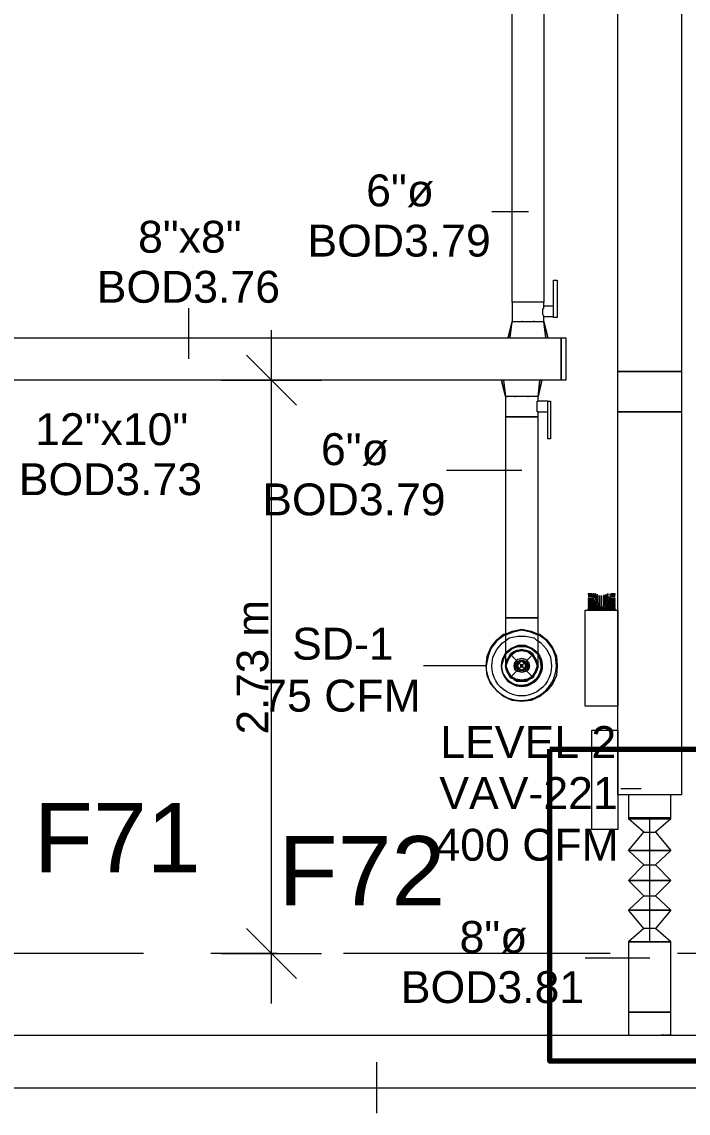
# Model space of a CAD drawing. Header units: metres. Extents: x -2 to 237, y -8 to 52.
# Drawn here: x 51.59 to 54.76, y 13.85 to 19.06 of the extents above; entities that cross this region are included whole.
import ezdxf

# ---------------------------------------------------------------- set-up
doc = ezdxf.new("R2010")
doc.units = ezdxf.units.M
doc.layers.add('HVAC - Ductos', color=5, linetype='Continuous', lineweight=0)
doc.layers.add('PDF2_Text', color=7, linetype='Continuous', lineweight=0)
doc.layers.add('PDF2_Geometry', color=7, linetype='Continuous', lineweight=0, true_color=0xaaaaaa)
doc.styles.add('PDF ArialUnicodeMS-Bold-Identity-H', font='arial.ttf')
doc.styles.add('PDF Helvetica', font='')
doc.styles.get('PDF Helvetica').set_extended_font_data('Helvetica')

msp = doc.modelspace()

# ---------------------------------------------------------------- linework, layer by layer
at = {"layer": 'HVAC - Ductos', "lineweight": 0}
for points in [[(54.7294, 25.5058), (54.7294, 17.3882), (54.4267, 17.3882), (54.4267, 25.5058)], [(54.1378, 17.645), (54.1194, 17.645), (54.1194, 17.8239), (54.1378, 17.8239)], [(53.9726, 17.6267), (53.9681, 17.6267)], [(54.0277, 17.6267), (54.0231, 17.6267)], [(54.1561, 17.3469), (51.5144, 17.3469), (51.5144, 17.5487), (54.1561, 17.5487)], [(54.1561, 17.3469), (54.1561, 17.5487), (54.179, 17.5487), (54.179, 17.3469)], [(54.4267, 17.1956), (54.4267, 17.3882), (54.7294, 17.3882), (54.7294, 17.1956)], [(53.8763, 17.3469), (53.8717, 17.3469)], [(53.8947, 17.2689), (53.8993, 17.2689)], [(53.9359, 17.2689), (53.9405, 17.2689)], [(53.9956, 17.2689), (54.0002, 17.2689)], [(54.1056, 17.0671), (54.0919, 17.0671), (54.0919, 17.246), (54.1056, 17.246)], [(54.4267, 15.3702), (54.4267, 17.1956), (54.7294, 17.1956), (54.7294, 15.3702)], [(54.4267, 15.7921), (54.2707, 15.7921), (54.2707, 16.2508), (54.4267, 16.2508)], [(54.3487, 16.2508), (54.3441, 16.2554), (54.3441, 16.26), (54.3487, 16.26), (54.3533, 16.26), (54.3533, 16.2554)], [(53.8947, 16.049), (53.9176, 16.0673), (53.9497, 16.0811), (53.9864, 16.0811), (54.0185, 16.0673), (54.0414, 16.049), (54.046, 16.0444), (54.0414, 16.049), (54.0185, 16.0673), (53.9864, 16.0811), (53.9497, 16.0811), (53.9176, 16.0673), (53.8947, 16.049), (53.8901, 16.0444)], [(53.8901, 16.0444), (53.8763, 16.0169), (53.8717, 15.9848), (53.8763, 16.0169)], [(54.0414, 16.0444), (54.0139, 16.0673), (53.9864, 16.0765), (53.9497, 16.0765), (53.9222, 16.0673), (53.8947, 16.0444), (53.8901, 16.0398), (53.8947, 16.0444), (53.9222, 16.0673), (53.9497, 16.0765), (53.9864, 16.0765), (54.0139, 16.0673), (54.0414, 16.0444), (54.046, 16.0398)], [(54.046, 15.9848), (54.0414, 15.9664), (54.0323, 15.9481), (54.0231, 15.9298), (54.0048, 15.9206), (53.9864, 15.9114), (53.9681, 15.9114), (53.9497, 15.9114), (53.9359, 15.916), (53.9314, 15.9206), (53.913, 15.9298), (53.9039, 15.9481), (53.8947, 15.9664), (53.8901, 15.9848), (53.8947, 15.9939), (53.8901, 15.9848), (53.8947, 15.9664), (53.9039, 15.9481), (53.913, 15.9298), (53.9314, 15.9206), (53.9359, 15.916), (53.9497, 15.9114), (53.9681, 15.9114), (53.9864, 15.9114), (54.0048, 15.9206), (54.0231, 15.9298), (54.0323, 15.9481), (54.0414, 15.9664), (54.046, 15.9848), (54.0414, 15.9939)], [(54.0002, 15.9664), (53.9864, 15.9573), (53.9681, 15.9527), (53.9497, 15.9573), (53.9359, 15.9664), (53.9314, 15.9848), (53.9359, 16.0031), (53.9497, 16.0169), (53.9681, 16.0215), (53.9864, 16.0169), (54.0002, 16.0031), (54.0048, 15.9848)], [(53.9956, 15.9664), (53.9864, 15.9573), (53.9681, 15.9527), (53.9497, 15.9573), (53.9405, 15.9664), (53.9359, 15.9848), (53.9405, 16.0031), (53.9497, 16.0169), (53.9681, 16.0215), (53.9864, 16.0169), (53.9956, 16.0031), (54.0002, 15.9848)], [(53.991, 15.971), (53.9772, 15.9618), (53.9589, 15.9618), (53.9451, 15.971), (53.9405, 15.9848), (53.9451, 15.9985), (53.9589, 16.0123), (53.9772, 16.0123), (53.991, 15.9985), (53.9956, 15.9848)], [(53.9864, 15.971), (53.9772, 15.9618), (53.9589, 15.9618), (53.9497, 15.971), (53.9451, 15.9848), (53.9497, 15.9985), (53.9589, 16.0077), (53.9772, 16.0077), (53.9864, 15.9985), (53.991, 15.9848)], [(53.9818, 15.971), (53.9681, 15.9664), (53.9543, 15.971), (53.9497, 15.9848), (53.9543, 15.9985), (53.9681, 16.0077), (53.9818, 15.9985), (53.9864, 15.9848)], [(53.9635, 15.9893), (53.9635, 15.9848), (53.9635, 15.9893), (53.9726, 15.9893), (53.9726, 15.9848), (53.9726, 15.9893)], [(53.9726, 15.9802), (53.9726, 15.9848), (53.9726, 15.9802), (53.9635, 15.9802), (53.9635, 15.9848), (53.9635, 15.9802)], [(54.4267, 15.2051), (54.3029, 15.2051), (54.3029, 15.6775), (54.4267, 15.6775)], [(54.4772, 15.2602), (54.4818, 15.2602), (54.5001, 15.2602), (54.5276, 15.2602), (54.5597, 15.2602), (54.5964, 15.2602), (54.6285, 15.2602), (54.656, 15.2602), (54.6698, 15.2602), (54.679, 15.2602), (54.679, 15.3702), (54.6744, 15.3702), (54.6652, 15.3702), (54.6468, 15.3702), (54.6285, 15.3702), (54.6055, 15.3702), (54.5781, 15.3702), (54.5505, 15.3702), (54.5276, 15.3702), (54.5093, 15.3702), (54.4909, 15.3702), (54.4818, 15.3702), (54.4772, 15.3702), (54.4772, 15.2602), (54.4772, 15.2556), (54.4818, 15.2556), (54.5001, 15.2556), (54.5276, 15.2556), (54.5597, 15.2556), (54.5964, 15.2556), (54.6285, 15.2556), (54.656, 15.2556), (54.6744, 15.2556), (54.679, 15.2556), (54.679, 15.2602), (54.6698, 15.2602), (54.656, 15.2602), (54.6285, 15.2602), (54.5964, 15.2602), (54.5597, 15.2602), (54.5276, 15.2602), (54.5001, 15.2602), (54.4818, 15.2602)], [(54.4772, 15.2602), (54.4818, 15.2602), (54.4909, 15.2602), (54.5093, 15.2602), (54.5276, 15.2602), (54.5505, 15.2602), (54.5781, 15.2602), (54.6055, 15.2602), (54.6285, 15.2602), (54.6468, 15.2602), (54.6652, 15.2602), (54.6744, 15.2602), (54.679, 15.2602), (54.6744, 15.2602), (54.6652, 15.2602), (54.6468, 15.2602), (54.6285, 15.2602), (54.6055, 15.2602), (54.5781, 15.2602), (54.5505, 15.2602), (54.5276, 15.2602), (54.5093, 15.2602), (54.4909, 15.2602), (54.4818, 15.2602)], [(54.4772, 14.6685), (54.4909, 14.6685), (54.5047, 14.6685), (54.5276, 14.6685), (54.5505, 14.6685), (54.5781, 14.6685), (54.6055, 14.6685), (54.6285, 14.6685), (54.6514, 14.6685), (54.6652, 14.6685), (54.6744, 14.6685), (54.679, 14.6685), (54.6744, 14.6685), (54.6652, 14.6685), (54.6514, 14.6685), (54.6285, 14.6685), (54.6055, 14.6685), (54.5781, 14.6685), (54.5505, 14.6685), (54.5276, 14.6685), (54.5047, 14.6685), (54.4909, 14.6685)]]:
    msp.add_lwpolyline(points, close=True, dxfattribs=at)
for points in [[(54.0736, 19.2502), (54.0736, 17.7184), (54.0644, 17.7184), (54.0506, 17.7184), (54.0369, 17.7184), (54.0185, 17.7184), (54.0002, 17.7184), (53.9772, 17.7184), (53.9589, 17.7184), (53.9451, 17.7184), (53.9314, 17.7184), (53.9222, 17.7184), (53.9222, 19.2502)], [(54.0002, 18.1495), (53.8259, 18.1495)], [(52.3812, 17.4478), (52.3812, 17.6908)], [(53.913, 17.5487), (53.9222, 17.6267), (53.9268, 17.6267), (53.9314, 17.6267), (53.9451, 17.6267), (53.9589, 17.6267), (53.9772, 17.6267), (54.0002, 17.6267), (54.0185, 17.6267), (54.0369, 17.6267), (54.0506, 17.6267), (54.0644, 17.6267), (54.069, 17.6267), (54.0736, 17.6267), (54.0736, 17.6496), (54.1194, 17.6496), (54.1194, 17.6542), (54.1194, 17.6588), (54.1194, 17.6679), (54.1194, 17.6725), (54.1194, 17.6817), (54.1194, 17.6863), (54.1194, 17.6908), (54.1194, 17.6954)], [(54.1194, 17.7), (54.0736, 17.7), (54.0736, 17.7184), (54.0644, 17.7184), (54.0506, 17.7184), (54.0369, 17.7184), (54.0185, 17.7184), (54.0002, 17.7184), (53.9772, 17.7184), (53.9589, 17.7184), (53.9451, 17.7184), (53.9314, 17.7184), (53.9222, 17.7184), (53.9222, 17.6267)], [(54.0736, 17.6496), (54.0736, 17.6542), (54.069, 17.6588), (54.069, 17.6679), (54.069, 17.6771), (54.069, 17.6863), (54.0736, 17.6908), (54.0736, 17.6954), (54.0736, 17.7)], [(53.9039, 17.5487), (53.9222, 17.6267), (53.9039, 17.5487)], [(54.0736, 17.5487), (54.0827, 17.5487), (54.0873, 17.5487), (54.0919, 17.5487), (54.0736, 17.6267), (54.0919, 17.5487)], [(54.0827, 17.5487), (54.0736, 17.6267)], [(52.7756, 14.375), (52.7756, 17.5854)], [(53.9039, 17.5487), (53.9085, 17.5487), (53.913, 17.5487), (53.9222, 17.5487)], [(53.9268, 17.5487), (53.9451, 17.5487)], [(53.9497, 17.5487), (53.9543, 17.5487), (53.9635, 17.5487), (53.9772, 17.5487), (53.9818, 17.5487), (53.9864, 17.5487), (54.0093, 17.5487), (54.0139, 17.5487), (54.0185, 17.5487), (54.0323, 17.5487), (54.0414, 17.5487), (54.046, 17.5487), (54.0506, 17.5487), (54.069, 17.5487)], [(52.6564, 17.4662), (52.7756, 17.3469), (52.8949, 17.2277)], [(52.5372, 17.3469), (52.7756, 17.3469), (53.0141, 17.3469)], [(53.8717, 17.3469), (53.8901, 17.2689), (53.8717, 17.3469)], [(53.9176, 17.3469), (53.913, 17.3469), (53.8947, 17.3469), (53.8855, 17.3469), (53.8809, 17.3469), (53.8901, 17.2689)], [(54.0598, 17.3469), (54.0644, 17.3469), (54.046, 17.2689), (54.0414, 17.2689), (54.0369, 17.2689), (54.0323, 17.2689), (54.0231, 17.2689), (54.0048, 17.2689), (53.9864, 17.2689), (53.9681, 17.2689), (53.9497, 17.2689), (53.9314, 17.2689), (53.913, 17.2689), (53.9039, 17.2689), (53.8993, 17.2689), (53.8947, 17.2689), (53.8901, 17.2689), (53.8901, 17.1726), (53.8947, 17.1726), (53.9039, 17.1726), (53.913, 17.1726), (53.9314, 17.1726), (53.9497, 17.1726), (53.9681, 17.1726), (53.9864, 17.1726), (54.0048, 17.1726), (54.0231, 17.1726), (54.0323, 17.1726), (54.0414, 17.1726), (54.046, 17.1726), (54.0414, 17.1726), (54.0323, 17.1726), (54.0231, 17.1726), (54.0048, 17.1726), (53.9864, 17.1726), (53.9681, 17.1726), (53.9497, 17.1726), (53.9314, 17.1726), (53.913, 17.1726), (53.9039, 17.1726), (53.8947, 17.1726), (53.8901, 17.1726), (53.8901, 16.2141), (53.8947, 16.2141), (53.9039, 16.2141), (53.913, 16.2141), (53.9314, 16.2141), (53.9497, 16.2141), (53.9681, 16.2141), (53.9864, 16.2141), (54.0048, 16.2141), (54.0231, 16.2141), (54.0323, 16.2141), (54.0414, 16.2141), (54.046, 16.2141), (54.046, 17.1726), (54.046, 17.1956), (54.0919, 17.1956), (54.0919, 17.2002), (54.0919, 17.2093), (54.0919, 17.2139), (54.0919, 17.2185), (54.0919, 17.2277), (54.0919, 17.2322), (54.0919, 17.2368), (54.0919, 17.2414), (54.0919, 17.246), (54.046, 17.246), (54.046, 17.2689), (54.0552, 17.3469)], [(53.9497, 17.3469), (53.9451, 17.3469), (53.9359, 17.3469), (53.9268, 17.3469), (53.9222, 17.3469)], [(53.9818, 17.3469), (53.9772, 17.3469), (53.9543, 17.3469)], [(54.046, 17.2689), (54.0644, 17.3469), (54.0598, 17.3469), (54.0506, 17.3469), (54.0414, 17.3469), (54.0231, 17.3469), (54.0139, 17.3469), (54.0093, 17.3469), (54.0002, 17.3469), (53.991, 17.3469), (53.9864, 17.3469)], [(54.046, 17.1956), (54.0414, 17.1956), (54.0414, 17.2002), (54.0414, 17.2093), (54.0414, 17.2139), (54.0414, 17.2231), (54.0414, 17.2322), (54.0414, 17.2414), (54.0414, 17.246), (54.046, 17.246)], [(53.9681, 16.9158), (53.6103, 16.9158)], [(54.4176, 16.2508), (54.3579, 16.2508), (54.3579, 16.2554), (54.413, 16.2554), (54.413, 16.26), (54.3579, 16.26), (54.3625, 16.2645), (54.413, 16.2645), (54.413, 16.2691), (54.367, 16.2691), (54.367, 16.2737), (54.413, 16.2737), (54.413, 16.2783), (54.3716, 16.2783), (54.3716, 16.2829), (54.413, 16.2829), (54.413, 16.2875), (54.3762, 16.2875), (54.3808, 16.2921), (54.413, 16.2921), (54.413, 16.2966), (54.3808, 16.2966), (54.3854, 16.3012), (54.413, 16.3012), (54.413, 16.3058), (54.3854, 16.3058), (54.39, 16.3149), (54.413, 16.3149), (54.3946, 16.3149), (54.3946, 16.3241), (54.413, 16.3241), (54.413, 16.3287), (54.3946, 16.3287), (54.39, 16.3241), (54.39, 16.3287), (54.39, 16.3149), (54.3808, 16.3058), (54.3808, 16.3287), (54.3762, 16.3287), (54.3762, 16.3012), (54.3716, 16.2875), (54.3716, 16.3241), (54.367, 16.3241), (54.367, 16.2829), (54.3625, 16.2691), (54.3625, 16.3195), (54.3579, 16.3195), (54.3579, 16.2645), (54.3533, 16.2645), (54.3487, 16.2645), (54.3487, 16.3195), (54.3487, 16.2645), (54.3441, 16.2645), (54.3396, 16.2645), (54.3396, 16.3195), (54.3396, 16.2691), (54.3304, 16.2829), (54.3304, 16.3241), (54.3258, 16.3241), (54.3258, 16.2875), (54.3212, 16.3012), (54.3212, 16.3287), (54.3166, 16.3287), (54.3166, 16.3058), (54.3121, 16.3149), (54.3121, 16.3287), (54.3075, 16.3287), (54.3075, 16.3241), (54.3029, 16.3287), (54.2845, 16.3287), (54.2845, 16.3241), (54.3029, 16.3241), (54.3075, 16.3149), (54.2845, 16.3149), (54.3075, 16.3149), (54.3121, 16.3058), (54.2845, 16.3058), (54.2845, 16.3012), (54.3121, 16.3012), (54.3166, 16.2966), (54.2845, 16.2966), (54.2845, 16.2921), (54.3212, 16.2921), (54.3212, 16.2875), (54.2845, 16.2875), (54.2845, 16.2829), (54.3258, 16.2829), (54.3258, 16.2783), (54.2845, 16.2783), (54.2845, 16.2737), (54.3304, 16.2737), (54.335, 16.2691), (54.2845, 16.2691), (54.2845, 16.2645), (54.335, 16.2645), (54.3396, 16.26), (54.2845, 16.26), (54.2845, 16.2554), (54.3396, 16.2554), (54.3441, 16.2508), (54.2799, 16.2508)], [(54.046, 15.9848), (54.046, 15.9939), (54.046, 16.0123), (54.046, 16.0398), (54.046, 16.0811), (54.046, 16.127), (54.046, 16.1774), (54.046, 16.2141), (54.0414, 16.2141), (54.0323, 16.2141), (54.0231, 16.2141), (54.0048, 16.2141), (53.9864, 16.2141), (53.9681, 16.2141), (53.9497, 16.2141), (53.9314, 16.2141), (53.913, 16.2141), (53.9039, 16.2141), (53.8947, 16.2141), (53.8901, 16.2141), (53.8901, 16.159), (53.8901, 16.1086), (53.8901, 16.0673), (53.8901, 16.0307), (53.8901, 16.0031), (53.8901, 15.9893), (53.8901, 15.9848)], [(54.046, 16.1361), (54.0552, 16.1361), (54.0873, 16.1086), (54.1148, 16.0719), (54.1332, 16.0307), (54.1378, 15.9848), (54.1332, 15.9389), (54.1148, 15.8976), (54.0873, 15.8656), (54.0552, 15.838), (54.0139, 15.8197), (53.9681, 15.8151), (53.9222, 15.8197), (53.8809, 15.838), (53.8488, 15.8656), (53.8213, 15.8976), (53.803, 15.9389), (53.7984, 15.9848), (53.5003, 15.9848)], [(53.8901, 16.1315), (53.8855, 16.1315), (53.8488, 16.1041), (53.8213, 16.0673), (53.8076, 16.0307), (53.7984, 15.9848), (53.803, 16.0307), (53.8213, 16.0719), (53.8488, 16.1086), (53.8809, 16.1361), (53.8901, 16.1361)], [(53.8901, 16.1361), (53.9222, 16.1498), (53.9681, 16.159), (54.0139, 16.1498), (54.046, 16.1361)], [(54.046, 16.1315), (54.0093, 16.1453), (53.9681, 16.1544), (53.9268, 16.1453), (53.8901, 16.1315)], [(53.8901, 16.1041), (53.9085, 16.1178), (53.9497, 16.127), (53.9864, 16.127), (54.0277, 16.1178), (54.0414, 16.1041)], [(54.0414, 15.9939), (54.0414, 16.0031), (54.0414, 15.9848), (54.0414, 15.9664), (54.0323, 15.9481), (54.0185, 15.9344), (54.0048, 15.9206), (53.9864, 15.916), (53.9681, 15.9114), (53.9497, 15.916), (53.9314, 15.9206), (53.9176, 15.9344), (53.9039, 15.9481), (53.8947, 15.9664), (53.8947, 15.9848), (53.8947, 16.0031), (53.9039, 16.0215), (53.9176, 16.0398), (53.9314, 16.049), (53.9497, 16.0581), (53.9681, 16.0581), (53.9864, 16.0581), (54.0048, 16.049), (54.0185, 16.0398), (54.0323, 16.0215), (54.0414, 16.0031), (54.0323, 16.0215), (54.0231, 16.0398), (54.0048, 16.0535), (53.9864, 16.0581), (53.9681, 16.0627), (53.9497, 16.0581), (53.9314, 16.0535), (53.913, 16.0398), (53.9039, 16.0215), (53.8947, 16.0031), (53.8947, 15.9939)], [(54.0323, 15.9527), (54.0185, 15.9344), (53.9956, 15.9206), (53.9681, 15.916), (53.9405, 15.9206), (53.9176, 15.9344), (53.9039, 15.9573), (53.8947, 15.9848), (53.9039, 16.0123), (53.9176, 16.0352), (53.9405, 16.0535), (53.9681, 16.0581), (53.9956, 16.0535), (54.0185, 16.0352), (54.0323, 16.0123), (54.0414, 15.9848), (54.0323, 15.9573), (54.0185, 15.9344), (54.0002, 15.9206)], [(53.9039, 16.0169), (53.9176, 16.0398), (53.9359, 16.049)], [(53.9359, 16.0535), (53.9405, 16.0581)], [(53.9451, 16.0535), (53.9681, 16.0581), (53.991, 16.0535)], [(53.9956, 16.0581), (54.0002, 16.0535), (54.0185, 16.0398), (54.0323, 16.0169)], [(53.8947, 16.0123), (53.8993, 16.0169)], [(53.8993, 15.9618), (53.8947, 15.9848), (53.8993, 16.0123)], [(54.0369, 16.0169), (54.0369, 16.0123), (54.0414, 15.9848), (54.0369, 15.9618)], [(53.8993, 15.9527), (53.8993, 15.9573)], [(53.9359, 15.9206), (53.9176, 15.9344), (53.9039, 15.9527)], [(54.0369, 15.9573), (54.0369, 15.9527)], [(53.9405, 15.916), (53.9359, 15.916)], [(53.991, 15.916), (53.9681, 15.9114), (53.9451, 15.916)], [(54.0002, 15.916), (53.9956, 15.916)], [(54.5367, 15.3977), (54.4404, 15.3977)], [(54.5505, 15.1914), (54.4772, 15.2556), (54.679, 15.2556), (54.6055, 15.1914), (54.679, 15.1042), (54.4772, 15.1042), (54.5505, 15.1914), (54.6055, 15.1914)], [(54.4772, 15.2556), (54.4818, 15.2556), (54.5001, 15.2556), (54.5276, 15.2556), (54.5597, 15.2556), (54.5964, 15.2556), (54.6285, 15.2556), (54.656, 15.2556), (54.6744, 15.2556), (54.679, 15.2556)], [(54.5781, 14.6685), (54.5781, 14.8153), (54.5781, 14.962), (54.5781, 15.1088), (54.5781, 15.2556)], [(54.5505, 15.0354), (54.4772, 15.1042), (54.679, 15.1042), (54.6055, 15.0354), (54.679, 14.962), (54.4772, 14.962), (54.5505, 15.0354), (54.6055, 15.0354)], [(54.5505, 14.8886), (54.4772, 14.962), (54.679, 14.962), (54.6055, 14.8886), (54.679, 14.8199), (54.4772, 14.8199), (54.5505, 14.8886), (54.6055, 14.8886)], [(54.5505, 14.7327), (54.4772, 14.8199), (54.679, 14.8199), (54.6055, 14.7327), (54.5505, 14.7327), (54.4772, 14.6685), (54.4772, 14.3337), (54.4909, 14.3337), (54.5047, 14.3337), (54.5276, 14.3337), (54.5505, 14.3337), (54.5781, 14.3337), (54.6055, 14.3337), (54.6285, 14.3337), (54.6514, 14.3337), (54.6652, 14.3337), (54.6744, 14.3337), (54.679, 14.3337), (54.679, 14.6685), (54.4772, 14.6685), (54.679, 14.6685), (54.6055, 14.7327)], [(52.6564, 14.7327), (52.7756, 14.6134), (52.8949, 14.4942)], [(52.5372, 14.6134), (52.7756, 14.6134), (53.0141, 14.6134)], [(54.5781, 14.5906), (54.2707, 14.5906)], [(54.679, 14.2236), (54.679, 14.2282), (54.679, 14.3337), (54.6744, 14.3337), (54.6652, 14.3337), (54.6514, 14.3337), (54.6285, 14.3337), (54.6055, 14.3337), (54.5781, 14.3337), (54.5505, 14.3337), (54.5276, 14.3337), (54.5047, 14.3337), (54.4909, 14.3337), (54.4772, 14.3337), (54.4772, 14.2282), (54.4772, 14.2236)], [(54.5321, 14.2236), (54.6193, 14.2236), (55.3944, 14.2236), (55.3944, 13.9714), (51.4273, 13.9714), (51.4273, 14.2236), (54.5367, 14.2236), (54.5505, 14.2236), (54.5781, 14.2236), (54.6055, 14.2236), (54.6193, 14.2236), (54.6239, 14.2236)], [(54.4818, 14.2236), (54.4863, 14.2236)], [(54.4955, 14.2236), (54.5001, 14.2236), (54.5047, 14.2236)], [(54.5093, 14.2236), (54.5138, 14.2236), (54.523, 14.2236)], [(54.6468, 14.2236), (54.6422, 14.2236), (54.6331, 14.2236)], [(54.6606, 14.2236), (54.656, 14.2236), (54.6514, 14.2236)], [(54.6744, 14.2236), (54.6698, 14.2236), (54.6652, 14.2236)], [(53.2755, 14.0952), (53.2755, 13.8521)]]:
    msp.add_lwpolyline(points, dxfattribs=at)
for points in [[(53.7984, 15.9848, 0.986385), (54.1332, 15.9848), (54.1286, 16.0307), (54.1148, 16.0673), (54.0873, 16.1041), (54.0506, 16.1315), (54.046, 16.1315)], [(54.046, 16.1041), (54.0598, 16.0949), (54.0873, 16.0627), (54.1056, 16.0261), (54.1102, 15.9848, -1.008603), (53.8259, 15.9848), (53.8305, 16.0261), (53.8488, 16.0627), (53.8763, 16.0949), (53.8901, 16.1041)]]:
    msp.add_lwpolyline(points, format="xyb", dxfattribs=at)
msp.add_lwpolyline([(53.8717, 15.9848, 1.351888), (54.046, 16.0398), (54.0552, 16.0169), (54.0598, 15.9848, -1.372042), (53.8901, 16.0398), (53.8809, 16.0169), (53.8717, 15.9848, 1.018609), (54.0644, 15.9848), (54.0598, 16.0169), (54.046, 16.0444, -1.387007)], format="xyb", close=True, dxfattribs=at)
at = {"layer": 'PDF2_Geometry', "color": 8, "lineweight": 0, "true_color": 0x808080}
msp.add_lwpolyline([(54.0277, 16.0307), (53.991, 16.0581), (53.9451, 16.0581), (53.9085, 16.0307), (53.8901, 15.9848), (53.9085, 15.9389), (53.9451, 15.9114), (53.991, 15.9114), (54.0277, 15.9389), (54.046, 15.9848)], close=True, dxfattribs=at)
for points in [[(53.913, 16.0398), (54.0231, 15.9298)], [(54.0231, 16.0398), (53.913, 15.9298)]]:
    msp.add_lwpolyline(points, dxfattribs=at)
at = {"layer": 'PDF2_Geometry', "color": 232, "lineweight": 70, "true_color": 0xe91e64}
msp.add_lwpolyline([(54.1017, 15.5878), (54.8258, 15.5878), (54.8258, 14.0995), (54.1017, 14.0995)], close=True, dxfattribs=at)
at = {"layer": 'PDF2_Geometry', "lineweight": 0}
for points in [[(52.1656, 14.6134), (50.8953, 14.6134)], [(52.8032, 14.6134), (52.4867, 14.6134)], [(54.39, 14.6134), (53.1196, 14.6134)], [(55.0275, 14.6134), (54.711, 14.6134)]]:
    msp.add_lwpolyline(points, dxfattribs=at)

# ---------------------------------------------------------------- texts
at = {"layer": 'PDF2_Text', "lineweight": 0, "char_height": 0.15205, "attachment_point": 4, "style": 'PDF Helvetica'}
for s, insert in [('6"ø', (53.2269, 18.2495)), ('8"x8"', (52.1399, 18.0294)), ('BOD3.79', (52.9471, 18.011)), ('BOD3.76', (51.9427, 17.7909)), ('12"x10"', (51.6492, 17.1121)), ('6"ø', (53.0114, 17.0158)), ('BOD3.73', (51.5712, 16.8736)), ('BOD3.79', (52.7316, 16.7773)), ('SD-1', (52.8738, 16.0893)), ('75 CFM', (52.7316, 15.8416)), ('LEVEL 2', (53.5801, 15.6215)), ('VAV-221', (53.5755, 15.3784)), ('400 CFM', (53.5571, 15.1307)), ('8"ø', (53.6718, 14.6905)), ('BOD3.81', (53.392, 14.452))]:
    msp.add_mtext(s, dxfattribs=dict(at, insert=insert))
at = {"layer": 'PDF2_Text', "lineweight": 0, "insert": (52.686, 15.6578), "char_height": 0.15017, "attachment_point": 4, "rotation": 90, "style": 'PDF Helvetica'}
msp.add_mtext('2.73 m', dxfattribs=at)
at = {"layer": 'PDF2_Text', "color": 232, "lineweight": 70, "true_color": 0xe91e64, "char_height": 0.33022, "attachment_point": 4, "style": 'PDF ArialUnicodeMS-Bold-Identity-H'}
for s, insert in [('F71', (51.6431, 15.1655)), ('F72', (52.8089, 15.008))]:
    msp.add_mtext(s, dxfattribs=dict(at, insert=insert))

doc.saveas('drawing.dxf')
